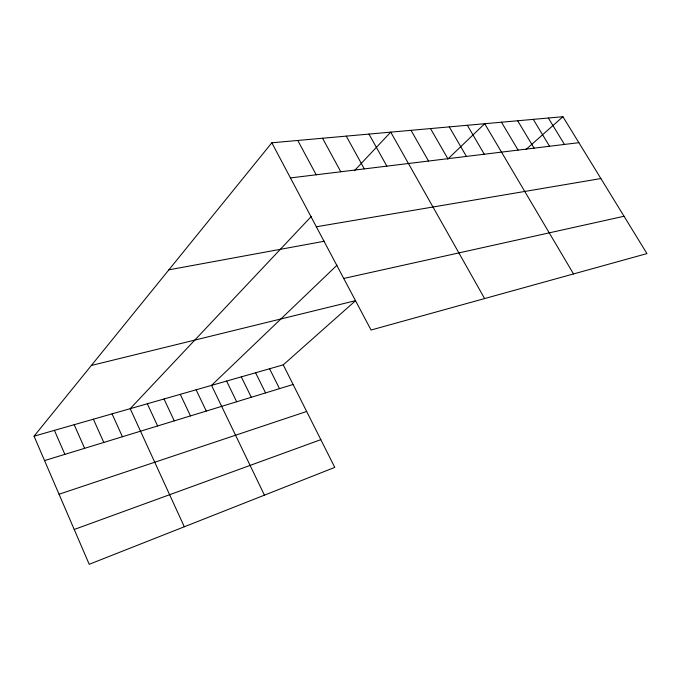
<?xml version="1.0" encoding="UTF-8"?>
<svg xmlns="http://www.w3.org/2000/svg" width="681" height="681" viewBox="0 0 681 681"><rect width="100%" height="100%" fill="white"/><g stroke="black" fill="none" stroke-linecap="round" stroke-linejoin="round"><path stroke-width="1.02" d="M91.373 365.459L355.618 300.644L283.236 364.863L334.771 467.396L89.211 564.294L34.05 436.189L271.83 142.789L562.932 116.706L646.95 253.596L371.06 330.021L271.83 142.789M311.396 216.345L130.199 408.668L184.304 526.771M354.384 170.727L390.741 132.131L484.617 298.559M336.984 265.232L211.553 385.378L264.424 495.155M447.74 159.133L484.71 123.712L573.521 273.941M526.09 149.394L562.932 116.706M74.22 529.477L320.828 439.645M59.043 494.227L306.654 411.46M44.554 460.586L293.094 384.484M34.05 436.189L283.236 364.863M343.735 278.461L624.034 216.26M168.871 269.829L324.445 241.219M316.342 226.773L600.889 178.55M290.455 177.928L578.867 142.669M548.35 118.017L564.455 144.432M533.274 119.362L549.541 146.253M517.654 120.767L534.1 148.143M501.48 122.214L518.105 150.101M467.319 125.27L484.293 154.229M449.264 126.887L466.417 156.417M430.511 128.573L447.851 158.69M411.018 130.318L428.536 161.048M368.974 134.08L386.859 166.138M346.263 136.115L364.335 168.897M322.556 138.243L340.806 171.774M297.767 140.465L316.205 174.779M269.591 368.77L279.499 388.647M255.605 372.771L265.564 392.911M241.287 376.865L251.298 397.278M226.603 381.071L236.665 401.764M196.119 389.796L206.266 411.069M180.278 394.333L190.476 415.904M164.027 398.989L174.259 420.867M147.334 403.765L157.617 425.965M112.059 413.861L122.418 436.742M93.391 419.207L103.793 442.446M74.186 424.706L84.623 448.319M54.412 430.366L64.882 454.363"/></g></svg>
